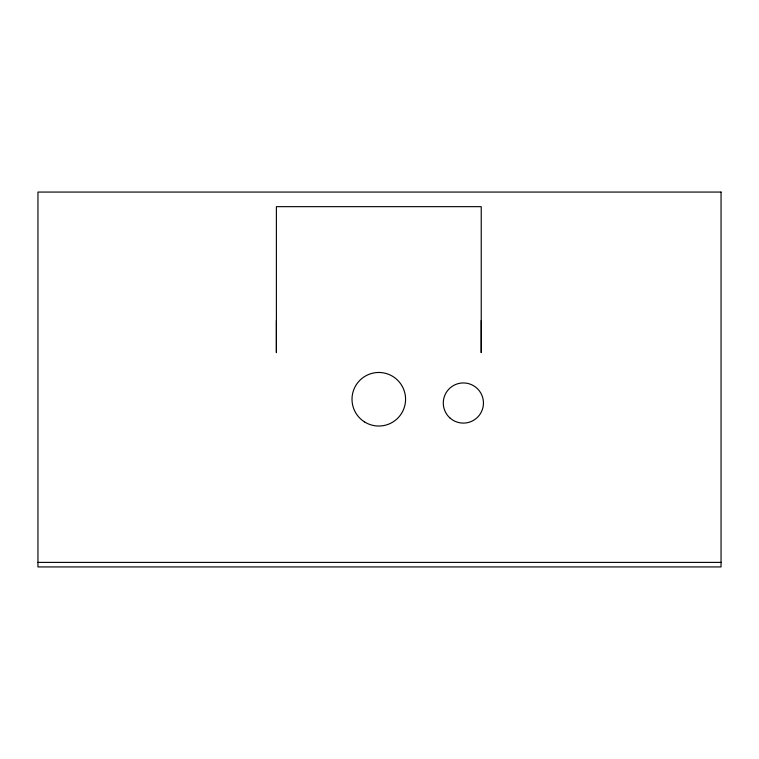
<?xml version="1.0" encoding="UTF-8"?>
<svg xmlns="http://www.w3.org/2000/svg" width="759" height="759" viewBox="0 0 759 759"><rect width="100%" height="100%" fill="white"/><g stroke="black" fill="none" stroke-linecap="round" stroke-linejoin="round"><path stroke-width="1.14" d="M276.39 320.459L276.39 352.593L276.39 206.657L481.234 206.657L481.234 352.593L481.234 320.459M37.95 562.4L721.05 562.4M721.05 192.065L37.95 192.065L37.95 566.935L721.05 566.935L721.05 192.065M364.548 421.928A26.774 26.774 0 0 0 405.553 400.24A26.774 26.774 0 0 0 366.274 375.582A26.774 26.774 0 0 0 364.548 421.928M449.926 417.943A20.085 20.085 0 0 0 483.009 407.194A20.085 20.085 0 0 0 457.165 383.921A20.085 20.085 0 0 0 449.926 417.943"/></g></svg>
